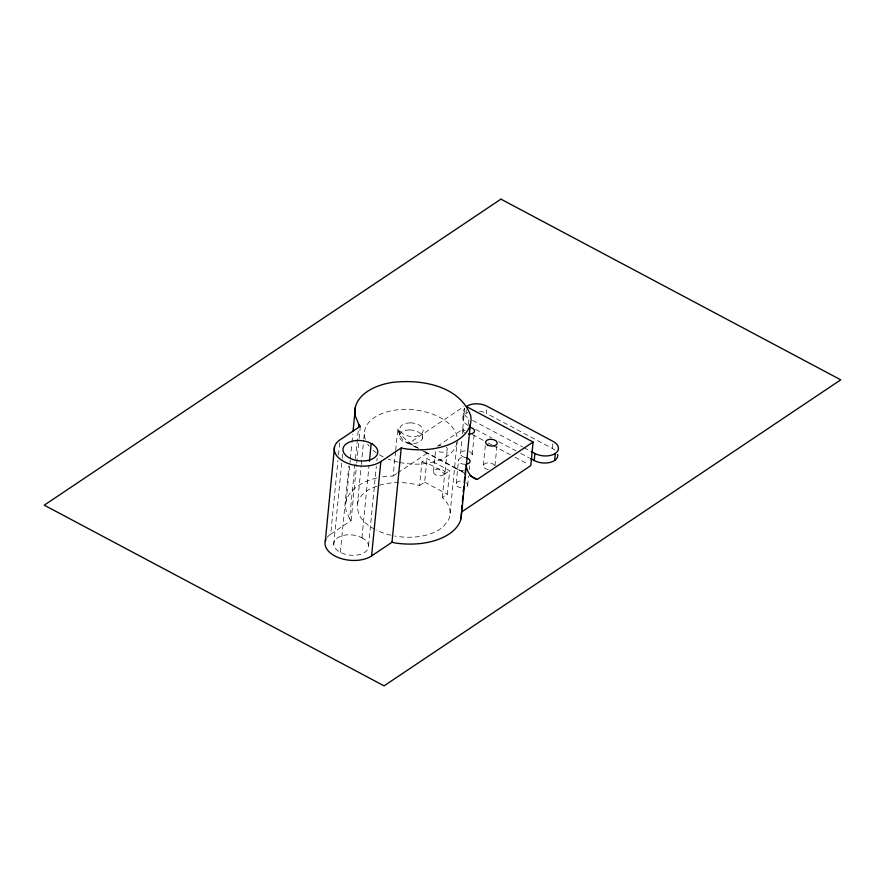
<?xml version="1.0" encoding="UTF-8"?>
<svg xmlns="http://www.w3.org/2000/svg" width="885" height="885" viewBox="0 0 885 885"><rect width="100%" height="100%" fill="white"/><g stroke="black" fill="none" stroke-linecap="round" stroke-linejoin="round"><path stroke-width="0.66" stroke-dasharray="4.42 3.32" d="M327.184 537.383A26.218 15.266 5.6 0 1 330.713 534.186L337.948 460.377M338.479 454.912L339.962 439.867M333.745 544.43L342.052 459.691M342.185 458.319L342.584 454.226M340.349 552.284L348.79 466.174M346.212 501.087L350.239 460.078M350.372 458.707L351.843 443.673M351.976 442.312L352.783 434.104M330.713 534.186L351.113 520.513L349.586 518.809L355.35 460.034M355.482 458.662L358.303 429.966M351.113 520.513L356.6 464.47M356.732 463.109L359.011 439.867M359.144 438.506L360.35 426.205M374.842 529.363A46.617 27.136 5.6 0 1 358.602 513.621L357.197 506.474L361.168 465.864M361.301 464.514L363.691 440.144M363.823 438.794L364.354 433.384M361.943 537.814L369.045 465.377M368.558 545.669L376.324 466.395M376.866 460.93L377.132 458.198M382.431 476.816L393.183 475.953L395.551 451.693M395.683 450.354L397.796 428.794C401.702 438.352 411.138 444.104 419.601 449.149M399.334 435.022L400.031 427.942M422.311 438.529L423.008 431.46M379.245 485.279C392.298 481.495 406.58 481.75 419.612 485.533L421.924 461.948L426.957 458.574L449.668 470.654L447.356 494.228L442.334 497.591L444.237 499.217A46.617 27.136 5.6 0 1 448.374 520.181L443.573 526.387A46.617 27.136 5.6 0 1 394.92 536.033M419.612 485.533L424.645 482.148L426.957 458.574M433.495 471.506L435.542 450.542M442.334 497.591L444.646 474.017L449.668 470.654M444.978 473.254A5.83 3.396 5.6 0 0 437.113 469.072A5.83 3.396 5.6 0 0 435.619 474.802A5.83 3.396 5.6 0 0 444.978 473.254L447.29 449.68M450.122 513.256L457.291 440.166M456.206 483.575L458.507 460.001A5.83 3.396 5.6 0 1 466.583 457.91M462.988 417.244L463.685 410.175M437.599 446.184L462.667 429.391L464.979 405.806M460.598 453.651L462.003 439.248M462.523 434.004L462.91 430.077M465.997 413.406L466.351 409.866M468.419 424.324L468.995 418.439A14.569 8.485 5.6 0 1 464.736 408.107M467.689 485.334L468.585 476.163M469.227 469.614L469.614 465.687M472.203 454.702L474.128 435.055M554.928 450.177A14.569 8.485 5.6 0 0 552.295 448.407L486.407 413.372L486.75 409.832M483.365 465.377L485.29 445.73M494.98 465.82L497.038 444.867M552.295 448.407L552.76 443.695M397.796 428.794L398.759 432.511A57.149 26.849 -62 0 0 409.135 443.219L463.84 406.569M393.183 475.953L396.591 473.663M397.73 472.9L429.634 451.527M376.966 486.13L371.269 488.243A46.617 27.136 5.6 0 0 357.197 506.474M463.519 470.444L460.698 470.831L457.7 469.448L423.926 451.549M421.924 461.948L429.778 464.448L439.303 469.47L444.646 474.017M472.656 420.386L522.681 446.98M523.898 447.633L530.004 450.874M475.621 429.402L491.485 437.832M498.808 441.726L515.889 450.808M520.767 453.408L529.307 457.943M462.667 429.391L465.101 430.685M472.402 434.557L483.343 440.387M488.21 442.976L491.861 444.912M493.078 445.553L510.114 454.613M514.981 457.202L528.367 464.315M409.135 443.219L417.654 447.755M424.955 451.638L463.884 472.336M406.392 442.223L416.912 447.821M454.636 467.877L463.994 472.856M424.645 482.148L447.356 494.228M421.802 450.376L426.271 452.799M349.586 518.809L345.935 509.948A58.277 33.918 5.6 0 1 379.643 477.325M468.298 425.508A14.569 8.485 5.6 0 1 467.745 412.443M479.515 411.171A14.569 8.485 5.6 0 1 486.407 413.372M390.993 535.237A46.617 27.136 5.6 0 1 376.059 529.982M457.058 442.511A46.617 27.136 5.6 0 1 399.456 462.435M398.15 462.147A46.617 27.136 5.6 0 1 388.172 459.083M383.227 456.892A46.617 27.136 5.6 0 1 377.497 453.596M376.313 452.777A46.617 27.136 5.6 0 1 373.039 450.177M369.31 446.317A46.617 27.136 5.6 0 1 367.64 444.038M365.317 439.347A46.617 27.136 5.6 0 1 399.445 409.644L411.492 409.6A46.617 27.136 5.6 0 1 457.18 437.787M446.217 447.08A5.83 3.396 5.6 0 1 445 451.759A5.83 3.396 5.6 0 1 436.869 450.52M438.097 445.841A5.83 3.396 5.6 0 1 440.896 445.376M464.913 464.304A5.83 3.396 5.6 0 1 458.507 460.001M466.616 482.734A5.83 3.396 5.6 0 1 465.399 487.414M461.085 487.768A5.83 3.396 5.6 0 1 456.14 484.018A5.83 3.396 5.6 0 1 461.295 481.031M464.426 432.621A5.83 3.396 5.6 0 1 466.03 427.411M488.243 469.559A5.83 3.396 5.6 0 1 484.56 463.84A5.83 3.396 5.6 0 1 494.516 465.355M469.526 451.516A5.83 3.396 5.6 0 1 470.322 456.948M464.647 457.313A5.83 3.396 5.6 0 1 463.275 456.848L462.114 456.195A5.83 3.396 5.6 0 1 465.145 450.775M410.22 422.853L407.277 423.085A11.66 6.781 5.6 0 0 403.516 434.115A11.66 6.781 5.6 0 0 422.532 432.577A11.66 6.781 5.6 0 0 410.22 422.853M409.523 429.922L406.58 430.165A11.66 6.781 5.6 0 0 402.819 441.184A11.66 6.781 5.6 0 0 421.835 439.657A11.66 6.781 5.6 0 0 409.523 429.922M362.85 538.235L359.1 536.487A17.479 10.177 5.6 0 0 336.809 538.323A17.479 10.177 5.6 0 0 339.453 551.864L343.192 553.623A17.479 10.177 5.6 0 0 365.483 551.786A17.479 10.177 5.6 0 0 362.85 538.235"/><path stroke-width="1.33" d="M326.034 539.186A26.218 15.266 5.6 0 0 339.154 557.882A26.218 15.266 5.6 0 0 371.589 555.924L391.989 542.251L395.009 542.959A58.277 33.918 5.6 0 0 461.096 518.643L461.262 513.466M325.304 541.1L334.541 446.792M353.049 431.371L355.46 406.768M358.569 427.223L358.834 424.49L355.184 415.64A58.277 33.918 5.6 0 1 391.679 382.508C420.154 378.935 459.326 385.141 470.632 415.474A58.277 33.918 5.6 0 1 404.257 448.64L401.237 447.943L380.838 461.605A26.218 15.266 5.6 0 1 344.099 461.66A26.218 15.266 5.6 0 1 339.962 439.867L360.35 426.205L358.834 424.49M369.454 461.273L371.191 443.507M371.589 555.924L380.838 461.605M391.989 542.251L401.237 447.943M461.572 509.483L461.97 505.435M462.368 501.397L462.888 496.009M463.286 491.96L463.817 486.573M464.216 482.535L464.747 477.148M465.001 474.448L465.532 469.061M461.096 518.643L470.344 424.335M467.413 407.1L533.102 442.035L530.79 465.61L461.306 512.172M557.672 454.459A14.569 8.485 5.6 0 1 550.271 462.379A14.569 8.485 5.6 0 1 534.186 460.543L534.883 453.474L531.221 451.527M554.596 460.51L555.293 453.441A14.569 8.485 5.6 0 0 552.992 441.338L487.104 406.303A14.569 8.485 5.6 0 0 466.694 406.326M469.968 475.566L477.269 479.449L533.102 442.035M530.524 458.596L534.186 460.543M465.93 465.023L466.882 468.729A57.149 26.849 -62 0 0 477.269 479.449M555.293 453.441A14.569 8.485 5.6 0 1 534.883 453.474M466.583 457.91A5.83 3.396 5.6 0 1 470.068 461.317A5.83 3.396 5.6 0 1 466.384 464.183M470.455 427.466A5.83 3.396 5.6 0 1 474.426 431.559A5.83 3.396 5.6 0 1 468.453 433.982M500.932 199.147L44.25 505.169L384.068 685.853L840.75 379.831L500.932 199.147M372.087 443.927L368.348 442.168A17.479 10.177 5.6 0 0 346.057 444.005A17.479 10.177 5.6 0 0 348.701 457.556L352.44 459.304A17.479 10.177 5.6 0 0 374.731 457.468A17.479 10.177 5.6 0 0 372.087 443.927M487.801 445.1A5.83 3.396 5.6 0 0 497.16 443.551A5.83 3.396 5.6 0 0 489.294 439.369A5.83 3.396 5.6 0 0 487.801 445.1"/></g></svg>
